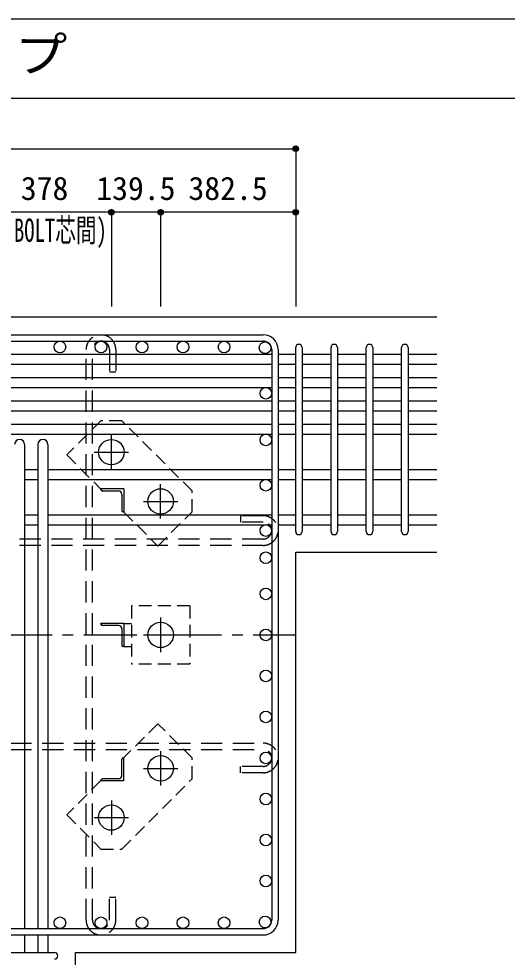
# Model space of a CAD drawing. Units: millimetres at full size, sheet at 1:30. Extents: x -5973 to 5954, y -4195 to 4201.
# Drawn here: x 668 to 2051, y 1543 to 4201 of the extents above; entities that cross this region are included whole.
import ezdxf
from ezdxf.enums import TextEntityAlignment as Align

# ---------------------------------------------------------------- set-up
doc = ezdxf.new("R2010")
doc.units = ezdxf.units.MM
doc.header["$LTSCALE"] = 30
doc.header["$PDMODE"] = 32
doc.header["$PDSIZE"] = 15
for name, pattern in [('CHAIN1', [8, 5, -1, 1, -1]), ('DASHED1', [1.8, 1.2, -0.6]), ('DASHED2', [3, 2, -1])]:
    doc.linetypes.add(name, pattern=pattern)
for name, color, linetype in [('0-1_躯体線', 2, 'Continuous'), ('0-2_アンカーボルト', 4, 'CHAIN1'), ('0-3_立上り筋', 3, 'Continuous'), ('0-4_フープ筋', 7, 'Continuous'), ('0-5_基礎梁筋', 7, 'Continuous'), ('0-6_スタラップ筋', 7, 'Continuous'), ('0-7_文字', 4, 'Continuous'), ('0-9_プレート', 4, 'DASHED1'), ('0-A_アングル', 4, 'Continuous'), ('0-C', 7, 'DASHED2'), ('0-D_寸法', 4, 'Continuous'), ('6-7_文字', 7, 'Continuous'), ('F-0_枠', 6, 'Continuous')]:
    doc.layers.add(name, color=color, linetype=linetype)
doc.styles.add('ＭＳ ゴシック', font='')
doc.styles.get('ＭＳ ゴシック').set_extended_font_data('MS Gothic')

msp = doc.modelspace()

# ---------------------------------------------------------------- linework, layer by layer
at = {"layer": '0-1_躯体線'}
for p, q in [((1852.44, 3356.03), (-347.56, 3356.03)), ((1452.44, 2690.03), (1852.44, 2690.03)), ((1452.44, 1556.03), (1452.44, 2690.03))]:
    msp.add_line(p, q, dxfattribs=at)
msp.add_lwpolyline([(828.44, 1156.03), (828.44, 1556.03), (1452.44, 1556.03)], dxfattribs=at)
at = {"layer": '0-2_アンカーボルト'}
for p, q in [((930.44, 2924.83), (930.44, 3022.33)), ((881.64, 2973.53), (979.14, 2973.53)), ((1069.94, 2785.33), (1069.94, 2882.83)), ((1021.14, 2834.03), (1118.64, 2834.03)), ((1069.94, 2504.83), (1069.94, 2407.33)), ((1021.24, 2456.03), (1118.74, 2456.03)), ((1069.94, 2126.83), (1069.94, 2029.33)), ((1021.24, 2078.03), (1118.74, 2078.03)), ((930.44, 1987.33), (930.44, 1889.83)), ((881.74, 1938.53), (979.24, 1938.53))]:
    msp.add_line(p, q, dxfattribs=at)
at = {"layer": '0-2_アンカーボルト', "color": 3, "linetype": 'Continuous'}
for centre in [(930.44, 2973.53), (1069.94, 2834.03), (1069.94, 2456.03), (1069.94, 2078.03), (930.44, 1938.53)]:
    msp.add_circle(centre, 36, dxfattribs=at)
at = {"layer": '0-3_立上り筋'}
for centre in [(784.81, 3271.53), (901, 3271.53), (1017.18, 3271.53), (1133.37, 3271.53), (1249.55, 3271.53), (1365.74, 3269.33), (1367.94, 3140.33), (1367.94, 3008.33), (1367.94, 2879.93), (1367.94, 2751.53), (1367.94, 2674.53), (1367.94, 2572.22), (1367.94, 2456.03), (1367.94, 2339.84), (1367.94, 2223.66), (1367.94, 2107.47), (1367.94, 1991.29), (1367.94, 1875.1), (1367.94, 1758.91), (784.81, 1640.53), (901, 1640.53), (1017.18, 1640.53), (1133.37, 1640.53), (1249.55, 1640.53), (1365.74, 1642.73)]:
    msp.add_circle(centre, 16.5, dxfattribs=at)
at = {"layer": '0-4_フープ筋'}
for p, q in [((-255.56, 3306.03), (1360.44, 3306.03)), ((-255.56, 3288.03), (1360.44, 3288.03)), ((1384.44, 3264.03), (1384.44, 1648.03)), ((1402.44, 3264.03), (1402.44, 1648.03)), ((-255.56, 1624.03), (1360.44, 1624.03)), ((-255.56, 1606.03), (1360.44, 1606.03))]:
    msp.add_line(p, q, dxfattribs=at)
for centre, radius, start, end in [((1360.44, 3264.03), 42, 0, 90), ((1360.44, 3264.03), 24, 0, 90), ((1360.44, 1648.03), 42, 270, 0), ((1360.44, 1648.03), 24, 270, 0)]:
    msp.add_arc(centre, radius, start, end, dxfattribs=at)
at = {"layer": '0-5_基礎梁筋'}
for p, q in [((116.44, 3250.83), (1384.44, 3250.83)), ((1402.44, 3250.83), (1452.44, 3250.83)), ((1470.44, 3250.83), (1552.44, 3250.83)), ((1570.44, 3250.83), (1652.44, 3250.83)), ((1670.44, 3250.83), (1752.44, 3250.83)), ((1770.44, 3250.83), (1852.44, 3250.83)), ((116.44, 3222.83), (1384.44, 3222.83)), ((1402.44, 3222.83), (1452.44, 3222.83)), ((1470.44, 3222.83), (1552.44, 3222.83)), ((1570.44, 3222.83), (1652.44, 3222.83)), ((1670.44, 3222.83), (1752.44, 3222.83)), ((1770.44, 3222.83), (1852.44, 3222.83)), ((116.44, 3184.83), (1384.44, 3184.83)), ((1402.44, 3184.83), (1452.44, 3184.83)), ((1470.44, 3184.83), (1552.44, 3184.83)), ((1570.44, 3184.83), (1652.44, 3184.83)), ((1670.44, 3184.83), (1752.44, 3184.83)), ((1770.44, 3184.83), (1852.44, 3184.83)), ((116.44, 3156.83), (1384.44, 3156.83)), ((1402.44, 3156.83), (1452.44, 3156.83)), ((1470.44, 3156.83), (1552.44, 3156.83)), ((1570.44, 3156.83), (1652.44, 3156.83)), ((1670.44, 3156.83), (1752.44, 3156.83)), ((1770.44, 3156.83), (1852.44, 3156.83)), ((116.44, 3118.83), (1384.44, 3118.83)), ((1402.44, 3118.83), (1452.44, 3118.83)), ((1470.44, 3118.83), (1552.44, 3118.83)), ((1570.44, 3118.83), (1652.44, 3118.83)), ((1670.44, 3118.83), (1752.44, 3118.83)), ((1770.44, 3118.83), (1852.44, 3118.83)), ((116.44, 3090.83), (1384.44, 3090.83)), ((1402.44, 3090.83), (1452.44, 3090.83)), ((1470.44, 3090.83), (1552.44, 3090.83)), ((1570.44, 3090.83), (1652.44, 3090.83)), ((1670.44, 3090.83), (1752.44, 3090.83)), ((1770.44, 3090.83), (1852.44, 3090.83)), ((116.44, 3052.83), (1384.44, 3052.83)), ((1402.44, 3052.83), (1452.44, 3052.83)), ((1470.44, 3052.83), (1552.44, 3052.83)), ((1570.44, 3052.83), (1652.44, 3052.83)), ((1670.44, 3052.83), (1752.44, 3052.83)), ((1770.44, 3052.83), (1852.44, 3052.83)), ((116.44, 3024.83), (1384.44, 3024.83)), ((1402.44, 3024.83), (1452.44, 3024.83)), ((1470.44, 3024.83), (1552.44, 3024.83)), ((1570.44, 3024.83), (1652.44, 3024.83)), ((1670.44, 3024.83), (1752.44, 3024.83)), ((1770.44, 3024.83), (1852.44, 3024.83)), ((684.44, 2995.53), (684.44, 1624.03)), ((722.44, 2995.53), (722.44, 1624.03)), ((750.44, 2995.53), (750.44, 1624.03)), ((684.44, 2924.43), (722.44, 2924.43)), ((750.44, 2924.43), (1384.44, 2924.43)), ((1402.44, 2924.43), (1452.44, 2924.43)), ((1470.44, 2924.43), (1552.44, 2924.43)), ((1570.44, 2924.43), (1652.44, 2924.43)), ((1670.44, 2924.43), (1752.44, 2924.43)), ((1770.44, 2924.43), (1852.44, 2924.43)), ((684.44, 2896.43), (722.44, 2896.43)), ((750.44, 2896.43), (1384.44, 2896.43)), ((1402.44, 2896.43), (1452.44, 2896.43)), ((1470.44, 2896.43), (1552.44, 2896.43)), ((1570.44, 2896.43), (1652.44, 2896.43)), ((1670.44, 2896.43), (1752.44, 2896.43)), ((1770.44, 2896.43), (1852.44, 2896.43)), ((684.44, 2796.03), (722.44, 2796.03)), ((750.44, 2796.03), (1384.44, 2796.03)), ((1402.44, 2796.03), (1452.44, 2796.03)), ((1470.44, 2796.03), (1552.44, 2796.03)), ((1570.44, 2796.03), (1652.44, 2796.03)), ((1670.44, 2796.03), (1752.44, 2796.03)), ((1770.44, 2796.03), (1852.44, 2796.03)), ((684.44, 2768.03), (722.44, 2768.03)), ((750.44, 2768.03), (1384.44, 2768.03)), ((1402.44, 2768.03), (1452.44, 2768.03)), ((1470.44, 2768.03), (1552.44, 2768.03)), ((1570.44, 2768.03), (1652.44, 2768.03)), ((1670.44, 2768.03), (1752.44, 2768.03)), ((1770.44, 2768.03), (1852.44, 2768.03)), ((684.44, 1606.03), (684.44, 1556.03)), ((722.44, 1606.03), (722.44, 1556.03)), ((750.44, 1606.03), (750.44, 1556.03))]:
    msp.add_line(p, q, dxfattribs=at)
for centre in [(670.44, 2995.53), (736.44, 2995.53)]:
    msp.add_arc(centre, 14, 0, 180, dxfattribs=at)
at = {"layer": '0-6_スタラップ筋'}
for p, q in [((1452.44, 2749.03), (1452.44, 3269.83)), ((1470.44, 3269.83), (1470.44, 2749.03)), ((1552.44, 2749.03), (1552.44, 3269.83)), ((1570.44, 3269.83), (1570.44, 2749.03)), ((1652.44, 2749.03), (1652.44, 3269.83)), ((1670.44, 3269.83), (1670.44, 2749.03)), ((1752.44, 2749.03), (1752.44, 3269.83)), ((1770.44, 3269.83), (1770.44, 2749.03)), ((335.44, 1556.03), (769.44, 1556.03))]:
    msp.add_line(p, q, dxfattribs=at)
for centre, start, end in [((1461.44, 3269.83), 0, 180), ((1561.44, 3269.83), 0, 180), ((1661.44, 3269.83), 0, 180), ((1761.44, 3269.83), 0, 180), ((1461.44, 2749.03), 180, 0), ((1561.44, 2749.03), 180, 0), ((1661.44, 2749.03), 180, 0), ((1761.44, 2749.03), 180, 0), ((769.44, 1547.03), 270, 90)]:
    msp.add_arc(centre, 9, start, end, dxfattribs=at)
at = {"layer": '0-9_プレート'}
for p, q in [((803.94, 2965.63), (900.04, 2869.53)), ((987.44, 2538.53), (987.44, 2373.53)), ((1152.44, 2538.53), (987.44, 2538.53)), ((1152.44, 2538.53), (1152.44, 2373.53)), ((965.94, 2488.53), (987.44, 2488.53)), ((965.94, 2423.53), (987.44, 2423.53)), ((1152.44, 2373.53), (987.44, 2373.53)), ((1062.04, 2204.53), (965.94, 2108.43))]:
    msp.add_line(p, q, dxfattribs=at)
for points in [[(960.24, 3062.53), (900.84, 3062.53), (803.94, 2965.63)], [(965.94, 2803.63), (1062.04, 2707.53), (1158.94, 2804.43), (1158.94, 2863.83), (960.24, 3062.53)], [(1158.94, 2048.23), (1158.94, 2107.63), (1062.04, 2204.53)], [(900.04, 2042.53), (803.94, 1946.43), (900.84, 1849.53), (960.24, 1849.53), (1158.94, 2048.23)]]:
    msp.add_lwpolyline(points, dxfattribs=at)
at = {"layer": '0-A_アングル'}
for p, q in [((965.94, 2869.53), (900.94, 2869.53)), ((900.94, 2867.53), (900.94, 2869.53)), ((951.44, 2863.53), (904.94, 2863.53)), ((959.94, 2855.03), (959.94, 2808.53)), ((965.94, 2869.53), (965.94, 2804.53)), ((965.94, 2804.53), (963.94, 2804.53)), ((965.94, 2488.53), (900.94, 2488.53)), ((900.94, 2486.53), (900.94, 2488.53)), ((951.44, 2482.53), (904.94, 2482.53)), ((959.94, 2474.03), (959.94, 2427.53)), ((965.94, 2488.53), (965.94, 2423.53)), ((965.94, 2423.53), (963.94, 2423.53)), ((959.94, 2057.03), (959.94, 2103.53)), ((963.94, 2107.53), (965.94, 2107.53)), ((965.94, 2042.53), (965.94, 2107.53)), ((951.44, 2048.53), (904.94, 2048.53)), ((900.94, 2042.53), (900.94, 2044.53)), ((965.94, 2042.53), (900.94, 2042.53))]:
    msp.add_line(p, q, dxfattribs=at)
for centre, radius, start, end in [((904.94, 2867.53), 4, 180, 270), ((951.44, 2855.03), 8.5, 0, 90), ((963.94, 2808.53), 4, 180, 270), ((904.94, 2486.53), 4, 180, 270), ((951.44, 2474.03), 8.5, 0, 90), ((963.94, 2427.53), 4, 180, 270), ((963.94, 2103.53), 4, 90, 180), ((904.94, 2044.53), 4, 90, 180), ((951.44, 2057.03), 8.5, 270, 0)]:
    msp.add_arc(centre, radius, start, end, dxfattribs=at)
at = {"layer": '0-C'}
for p, q in [((859, 1648.03), (859, 3264.03)), ((877, 1648.03), (877, 3264.03)), ((925, 3264.03), (925, 3200.03)), ((943, 3264.03), (943, 3200.03)), ((943, 3200.03), (925, 3200.03)), ((1360.44, 2775.53), (1296.44, 2775.53)), ((1360.44, 2727.53), (-255.56, 2727.53)), ((1360.44, 2709.53), (-255.56, 2709.53)), ((-255.56, 2149.47), (1360.44, 2149.47)), ((-255.56, 2131.47), (1360.44, 2131.47)), ((1296.44, 2065.47), (1296.44, 2083.47)), ((1360.44, 2083.47), (1296.44, 2083.47)), ((1360.44, 2065.47), (1296.44, 2065.47)), ((925, 1648.03), (925, 1712.03))]:
    msp.add_line(p, q, dxfattribs=at)
for points in [[(1360.44, 2793.53), (1296.44, 2793.53), (1296.44, 2775.53)], [(943, 1648.03), (943, 1712.03), (925, 1712.03)]]:
    msp.add_lwpolyline(points, dxfattribs=at)
for centre, radius, start, end in [((901, 3264.03), 42, 0, 180), ((901, 3264.03), 24, 0, 180), ((1360.44, 2751.53), 42, 270, 90), ((1360.44, 2751.53), 24, 270, 90), ((1360.44, 2107.47), 42, 270, 90), ((1360.44, 2107.47), 24, 270, 90), ((901, 1648.03), 42, 180, 0), ((901, 1648.03), 24, 180, 0)]:
    msp.add_arc(centre, radius, start, end, dxfattribs=at)
at = {"layer": '0-D_寸法'}
for p, q in [((-347.56, 3833.07), (1452.44, 3833.07)), ((-347.56, 3833.07), (1452.44, 3833.07)), ((1452.44, 3833.07), (1452.44, 3653.07)), ((930.44, 3653.07), (552.44, 3653.07)), ((1069.94, 3653.07), (930.44, 3653.07)), ((930.44, 3653.07), (930.44, 3386.03)), ((1452.44, 3653.07), (1069.94, 3653.07)), ((1069.94, 3653.07), (1069.94, 3386.03)), ((1452.44, 3653.07), (1452.44, 3386.03)), ((1452.44, 3653.07), (1452.44, 3386.03))]:
    msp.add_line(p, q, dxfattribs=at)
at = {"layer": '0-D_寸法', "linetype": 'CHAIN1'}
msp.add_line((-347.56, 2456.03), (1452.44, 2456.03), dxfattribs=at)
at = {"layer": '0-D_寸法'}
for centre, radius in [((1452.44, 3833.07), 8), ((1452.44, 3833.07), 7.2), ((1452.44, 3833.07), 6.4), ((1452.44, 3833.07), 5.6), ((1452.44, 3833.07), 4.8), ((1452.44, 3833.07), 4), ((1452.44, 3833.07), 3.2), ((1452.44, 3833.07), 2.4), ((1452.44, 3833.07), 1.6), ((1452.44, 3833.07), 0.8), ((930.44, 3653.07), 8), ((930.44, 3653.07), 7.2), ((930.44, 3653.07), 6.4), ((930.44, 3653.07), 5.6), ((930.44, 3653.07), 4.8), ((930.44, 3653.07), 4), ((930.44, 3653.07), 3.2), ((930.44, 3653.07), 2.4), ((930.44, 3653.07), 1.6), ((930.44, 3653.07), 0.8), ((1069.94, 3653.07), 8), ((1069.94, 3653.07), 7.2), ((1069.94, 3653.07), 6.4), ((1069.94, 3653.07), 5.6), ((1069.94, 3653.07), 4.8), ((1069.94, 3653.07), 4), ((1069.94, 3653.07), 3.2), ((1069.94, 3653.07), 2.4), ((1069.94, 3653.07), 1.6), ((1069.94, 3653.07), 0.8), ((1452.44, 3653.07), 8), ((1452.44, 3653.07), 7.2), ((1452.44, 3653.07), 6.4), ((1452.44, 3653.07), 5.6), ((1452.44, 3653.07), 4.8), ((1452.44, 3653.07), 4), ((1452.44, 3653.07), 3.2), ((1452.44, 3653.07), 2.4), ((1452.44, 3653.07), 1.6), ((1452.44, 3653.07), 0.8)]:
    msp.add_circle(centre, radius, dxfattribs=at)
at = {"layer": '0-D_寸法', "color": 7}
for p in [(1452.44, 3833.07), (930.44, 3653.07), (1069.94, 3653.07), (1452.44, 3653.07)]:
    msp.add_point(p, dxfattribs=at)
at = {"layer": 'F-0_枠'}
msp.add_line((-5972.88, 4201.15), (5954.1, 4201.15), dxfattribs=at)
at = {"layer": 'F-0_枠', "color": 2}
msp.add_line((-5972.88, 3976.15), (3723.6, 3976.15), dxfattribs=at)

# ---------------------------------------------------------------- texts
at = {"layer": '0-7_文字', "style": 'ＭＳ ゴシック', "width": 0.65}
msp.add_text('(A.BOLT芯間)', height=65.98, dxfattribs=at).set_placement((567.13, 3549.51), align=Align.BOTTOM_LEFT)
at = {"layer": '0-D_寸法', "style": 'ＭＳ ゴシック'}
for s, p in [('378', (673.94, 3668.07)), ('139.5', (887.69, 3668.07)), ('382.5', (1148.69, 3668.07))]:
    msp.add_text(s, height=65.98, dxfattribs=at).set_placement(p, align=Align.BOTTOM_LEFT)
at = {"layer": '6-7_文字', "color": 2, "style": 'ＭＳ ゴシック', "width": 1.1}
msp.add_text('\u3000\u3000基礎梁主筋\u3000６本タイプ', height=98.97, dxfattribs=at).set_placement((-1124.64, 4021.15), align=Align.BOTTOM_LEFT)

doc.saveas('drawing.dxf')
